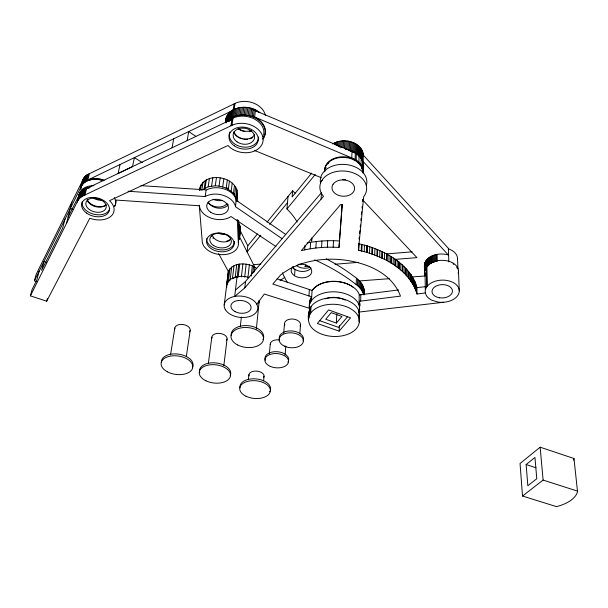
<?xml version="1.0" encoding="UTF-8"?>
<svg xmlns="http://www.w3.org/2000/svg" width="608" height="608" viewBox="0 0 608 608"><rect width="100%" height="100%" fill="white"/><g stroke="black" fill="none" stroke-linecap="round" stroke-linejoin="round"><path stroke-width="0.91" d="M400.801 270.119L400.801 263.652C388.854 253.369 373.882 247.114 358.606 243.717L358.401 250.215C382.432 255.634 409.199 268.835 417.035 294.021L425.357 292.95L426.254 295.351A16.218 10.754 -4.5 0 0 427.698 297.274A16.348 10.921 -4.2 0 0 429.704 298.961A16.507 11.119 -3.9 0 0 432.174 300.352L438.125 302.07A17.092 11.727 -2.4 0 0 441.393 302.328L443.597 302.26A17.039 11.104 -1.8 0 0 458.744 293.656A17.039 11.104 -1.8 0 0 451.569 281.755L450.604 281.39A17.039 11.104 -1.8 0 0 438.611 280.432L437.517 280.615A17.039 11.104 -1.8 0 0 427.272 286.186L426.77 286.832A17.039 11.104 -1.8 0 0 425.273 292.547L425.357 292.95M398.871 268.478L398.878 262.002M399.038 268.622L399.053 262.147M399.228 268.759L399.236 262.291M395.048 265.628L395.078 259.152M395.238 265.764L395.268 259.289M395.436 265.901L395.466 259.418M397.146 267.193L397.168 260.718M393.201 264.412L393.239 257.936M390.936 262.937L390.99 256.454M391.142 263.066L391.187 256.584M391.354 263.188L391.4 256.713M362.573 164.092L362.961 161.295L448.278 254.957A16.705 11.18 -1.9 0 0 437.502 254.319C431.11 255.102 422.75 260.216 424.711 267.687M425.152 273.798L425.182 275.515L424.574 271.198L426.915 266.418L427.272 286.17M388.96 261.797L389.021 255.314M386.551 260.414L386.627 253.931L412.156 251.818M386.772 260.543L386.84 254.053M386.992 260.657L387.06 254.167M384.461 259.365L384.545 252.882M326.215 258.848A175.188 105.716 6.6 0 1 354.038 276.374C359.609 280.113 365.286 286.117 364.017 293.406M381.915 258.081L382.006 251.598M382.143 258.195L382.234 251.712M382.379 258.301L382.47 251.811M260.756 235.258L247.084 251.91L247.79 245.776L240.304 230.827L240.365 227.02L238.625 223.242M379.719 257.123L379.825 250.633M377.044 255.953L377.158 249.455M377.279 256.052L377.393 249.561M377.53 256.15L377.644 249.66M80.773 189.248L81.062 186.8L34.413 280.812L37.096 281.702M374.748 255.079L374.878 248.588M371.959 254.022L372.096 247.532M372.202 254.121L372.347 247.623M372.461 254.205L372.598 247.707M369.58 253.255L369.732 246.757M366.685 252.32L366.852 245.822M366.943 252.404L367.11 245.906M367.209 252.48L367.369 245.982M363.842 288.45L363.668 294.781L362.832 292.334L363.006 285.996M364.238 251.659L364.412 245.161M363.31 293.55L363.485 287.219M363.949 294.211L364.07 289.689M364.086 294.888L364.177 290.936M359.351 322.08L359.526 313.432L358.69 310.278A25.392 16.127 2.8 0 0 336.148 297.798A25.392 16.127 2.8 0 0 311.045 306.576C307.899 312.079 307.169 319.702 310.103 325.455A25.513 16.089 2.8 0 0 331.998 336.376A25.513 16.089 2.8 0 0 356.083 328.958C359.123 325.782 360.324 320.933 358.492 316.836A25.513 16.089 2.8 0 0 335.844 304.38A25.513 16.089 2.8 0 0 310.62 313.135L309.039 316.107L308.423 319.686M359.374 309.464L359.305 311.782L359.814 303.719L359.252 301.287L400.482 296.119C391.028 270.56 361.205 260.748 336.254 259.297A67.313 43.221 2.9 0 0 317.999 260.064L313.576 260.756A67.313 43.221 2.9 0 0 297.107 265.422L289.872 268.797L283.503 272.756L280.402 275.181L272.84 284.05L311.668 296.841C309.138 300.458 309.062 305.178 309.457 309.411L309.54 302.374M361.517 250.922L361.707 244.424M362.832 292.334L360.666 288.808L360.848 282.462M361.79 250.982L361.98 244.484M360.673 301.112L360.856 294.705M361.502 289.955L361.684 283.617M362.224 291.133L362.406 284.795M332.561 143.883L337.676 141.618L343.573 140.752L349.608 141.368L355.11 143.404L359.48 146.634L362.254 150.685L362.3 161.059L361.958 160.185M360.666 288.808L358.644 286.619L358.842 280.265M363.052 172.794C362.953 166.068 362.034 159.311 362.854 152.448L362.596 151.559M362.854 152.448L362.847 163.727M362.862 163.924L363.037 153.338M362.991 172.809L363.105 169.146M363.166 169.997C365.378 161.758 359.716 153.892 352.009 151.483L251.682 109.121M358.766 317.558L358.963 311.007M359.716 309.7L359.138 305.163L359.176 294.15A25.103 16.218 2.9 0 0 336.908 281.603A25.103 16.218 2.9 0 0 312.086 290.426L277.035 278.806M359.708 287.69L359.898 281.344M363.242 170.932L363.356 163.575M359.016 321.351L359.526 313.432M361.251 250.846L361.441 244.348M358.644 286.619L356.204 284.605L356.41 278.251M360.802 148.177L360.491 157.677L359.86 156.887L360.172 147.394M361.053 158.49L361.357 148.998M362.444 167.208L360.992 164.548L361.198 158.126M357.474 285.585L357.679 279.232M361.54 159.326L361.844 149.834M358.735 250.291L358.948 243.793M361.988 159.235L362.254 150.685M358.393 155.412L358.72 145.912M360.992 164.548L358.864 162.123L359.077 155.701M359.161 156.134L359.48 146.634M358.864 162.123L356.136 160.033L356.364 153.611M356.683 154.075L357.018 144.575M357.565 154.721L357.899 145.221M226.412 287.022L228.304 271.077M354.783 152.046L355.11 143.404M356.136 160.033L355.11 159.425L355.346 153.003M355.741 153.467L356.09 143.967M355.11 159.425L351.758 157.905L352.009 151.483M352.64 151.939L353.012 142.432M353.719 152.395L354.076 142.895M350.383 151.172L350.77 141.672M351.561 150.662L351.903 142.021M348.05 149.766L348.422 141.124M349.212 150.875L349.608 141.368M346.841 149.583L347.221 140.942M339.135 331.17L350.58 317.802L328.586 309.898L317.368 323.494L339.135 331.17L339.378 325.584M336.384 323.053L341.947 316.472L331.231 312.634L325.728 319.261L336.384 323.053L336.809 313.766M344.44 148.534L344.797 140.752M342.152 206.849L342.372 204.729L340.579 204.577L301.302 250.656C313.599 247.6 326.374 246.688 339.006 247.448L342.236 204.972M345.625 149.462L346.013 140.82M308.902 312.086L309.077 315.248M309.236 307.298L310.103 299.828M342.038 147.721L342.365 140.805M343.254 147.66L343.573 140.752M339.006 247.448L342.084 205.01M339.682 147.144L339.978 141.094M340.83 147.835L341.164 140.919M333.176 247.198L333.511 240.692L339.31 240.943M338.557 146.513L338.816 141.33M336.391 145.426L336.574 141.968M337.455 145.943L337.676 141.618M334.385 144.552L334.476 142.819M335.365 144.962L335.502 142.371M327.355 247.213L327.712 240.707L333.511 240.692M321.571 247.486L321.951 240.981L327.712 240.707M237.044 276.739L234.688 296.43L244.804 287.888L321.085 199.181L321.495 192.607L245.526 281.458L235.456 290.016M310.057 313.979L310.483 307.42M309.852 303.696L310.863 301.568L311.114 297.692M310.62 313.135L311.045 306.576M310.863 301.568L311.425 300.717L312.086 290.426M315.841 248.018L316.259 241.513L321.951 240.981M308.94 295.952L309.366 289.537M308.894 318.052L309.464 309.548M310.209 248.809L310.65 242.303L316.259 241.513M299.85 333.708L300.489 324.718M304.699 249.842L305.034 245.199M294.538 275.751L295.032 269.382M285.106 355.049L285.821 346.134M283.7 333.298L284.514 323.403M295.062 193.101L292.646 190.806L292.121 197.015L311.668 173.105M297.183 222.08A82.46 55.282 8.7 0 0 286.946 208.947L288.04 196.483L292.646 190.806M269.367 353.795L270.264 343.984M263.606 380.874L264.047 376.154M359.054 239.081L359.237 237.204M359.602 233.449L359.875 230.63M360.24 226.868L360.422 224.99M360.871 220.294L361.053 218.416M361.418 214.662L361.692 211.842M362.056 208.08L362.239 206.203M362.687 201.506L362.87 199.629M358.401 250.215L363.675 196.711A23.423 16.88 3.4 0 0 357.914 175.112A23.423 16.88 3.4 0 0 327.682 174.83A23.423 16.88 3.4 0 0 323.479 196.338L321.085 199.181M363.25 166.379L363.432 164.517M256.348 328.928L259.107 301.826M248.383 379.696L248.9 374.688M254.334 271.867L254.836 267.224L239.56 236.983M251.226 276.07L252.343 265.848C244.629 262.641 232.203 262.724 228.418 271.601L224.192 304.889M252.86 272.931L253.566 266.426L252.343 265.848M238.511 240.35L239.651 236.725L238.617 232.134L239.529 224.724M247.897 277.818L249.356 264.799M240.327 326.344L241.384 316.996M244.804 287.888L245.526 281.458M244.682 277.172L246.164 264.146M241.391 276.929L242.911 263.91M258.742 112.548L258.818 111.91C248.512 103.672 225.994 106.012 225.69 121.965M256.644 110.542L256.568 111.188L255.406 110.588M237.128 277.278L238.686 264.252M257.678 111.842L257.754 111.203M238.169 277.119L239.719 264.1M239.256 233.654L240.152 226.252M199.242 205.17L202.19 240.722A17.214 11.491 8.7 0 0 202.51 243.139A18.232 12.175 8.6 0 0 221.114 254.646A18.232 12.175 8.6 0 0 238.336 245.047A17.206 11.491 8.6 0 0 238.344 242.653L239.104 233.746M238.876 239.658L239.028 238.42L238.617 239.172A18.118 12.198 8.8 0 0 238.936 238.496M239.484 234.536L240.365 227.02M239.18 238.952L239.332 237.713M239.598 235.197L240.494 227.795M223.828 365.697L227.073 338.998M239.408 238.222L240.555 228.562M239.56 237.485L240.548 229.33M235.136 277.719L236.71 264.7M262.884 139.209A20.543 15.268 10.3 0 0 254.547 117.678L255.482 109.949M254.547 117.678L252.084 116.645L253.042 108.908M234.012 265.704L232.408 278.722L234.452 277.97M238.655 227.681L239.111 223.98M238.974 232.887L239.879 225.484M253.316 117.162L254.281 109.394M252.084 116.645L249.493 115.854L250.466 108.118M231.724 267.056L230.105 280.068L228.304 281.709L226.465 285.616M250.8 116.219L251.765 108.482M249.493 115.854L248.17 115.55L249.151 107.814M227.073 283.586L228.714 270.59M228.304 281.709L229.938 268.706M227.871 114.312L226.769 122.041C230.994 116.333 238.701 114.471 245.48 115.148L246.476 107.411M236.284 201.339L235.798 197.836L236.846 189.65C231.374 174.656 201.856 172.178 199.508 190.258M236.041 198.71L236.846 189.65M248.17 115.55L246.825 115.315L247.813 107.578M282.089 238.678L235.509 206.72L236.216 199.819A18.156 12.593 9.7 0 0 224.451 189.035A18.156 12.593 9.7 0 0 206.606 189.894L140.965 185.645M236.368 200.708L237.325 193.162L237.09 190.524M235.798 197.836L233.426 193.602L234.49 185.41M244.127 115.049L245.13 107.312M233.974 194.438L233.51 192.964M234.597 195.252L235.661 187.059M241.437 115.049L242.455 107.312M242.774 115.011L243.785 107.282M240.107 115.148L241.14 107.418M208.43 362.953L211.842 337.159M233.426 193.602L231.146 191.315L232.226 183.122M231.146 191.315L227.232 188.807L227.324 188.168L226.275 187.591M237.53 115.558L238.579 107.821M228.319 189.339L229.429 181.138M238.807 115.322L239.848 107.586M235.083 116.227L236.147 108.49M227.232 188.807L226.191 188.229L227.308 180.029M236.292 115.862L237.34 108.125M231.982 125.316A19.676 14.531 10.1 0 1 259.289 130.553A19.676 14.531 10.1 0 1 255.261 150.693A19.676 14.531 10.1 0 1 227.939 145.517L109.524 200.678A18.924 12.441 14.4 0 1 111.044 216.197A18.924 12.441 14.4 0 1 89.802 218.264L46.679 301.203L30.4 295.86L77.801 200.67L79.884 197.957L83.053 195.86L231.982 125.316L232.978 118.142A19.562 14.539 10.3 0 1 254.699 119.191A19.562 14.539 10.3 0 1 263.659 134.839M234.171 109.531L235.022 103.398A19.334 14.554 10.7 0 1 265.354 115.345M233.92 116.652L234.992 108.923M230.751 118.294L231.838 110.565M231.017 119.236L229.201 121.182L232.978 118.142M231.754 117.694L232.834 109.957M230.972 125.841L231.975 118.659M233.138 110.284L234.027 103.922L235.022 103.398M226.191 188.229L222.718 186.93L223.858 178.729M232.811 117.146L233.882 109.41M222.718 186.93L219.024 186.109L220.195 177.908M228.942 119.662L230.037 111.925M229.816 118.955L230.903 111.218M230.037 120.506L230.128 119.86M225.956 122.102L226.822 116.09M226.199 122.915L227.308 115.186M227.415 121.205L228.524 113.476M228.144 120.414L229.246 112.678M202.35 189.909L208.156 186.793L215.27 185.812L216.463 177.612M225.408 122.672L225.864 118.955M225.477 122.276L226.1 117.982M225.674 122.178L226.419 117.025M186.344 356.341L190.175 330.471M211.599 186.048L212.815 177.84M208.156 186.793L209.388 178.592M128.083 191.239L205.147 196.559L206.112 190.175M204.151 188.548L205.413 180.348M205.078 188.032L206.332 179.831M201.75 190.357L203.019 182.164M199.766 190.106L200.42 185.904M200.321 190.198L201.24 184.315M170.544 354.806L174.815 327.986M573.975 458.5L577.524 491.614A33.911 17.267 -3.8 0 1 557.559 506.35L556.472 506.624L522.515 496.037L520.045 463.509L540.147 447.192L573.975 458.5L573.899 458.979A33.212 17.647 -4 0 1 573.58 460.134M187.158 140.6L188.716 131.594L195.806 136.314M172.049 147.79L173.706 138.791M78.652 196.544C79.329 191.079 84.869 187.811 89.946 187.226L89.786 187.872M232.286 110.694L120.095 164.494L118.096 173.47L231.884 119.312L230.926 119.882M101.338 179.998L101.49 179.368L102.691 179.672L103.877 180.029L103.725 180.667C96.041 178.053 84.117 178.547 80.902 187.431C81.502 181.974 83.524 175.568 89.338 173.706L234.027 103.922M102.539 180.31L102.691 179.672M98.914 179.55L99.066 178.912L101.49 179.368M100.13 179.748L100.282 179.117M96.49 179.322L96.642 178.691L99.066 178.912M97.698 179.406L97.85 178.775M95.289 179.292L95.441 178.661L96.642 178.691M92.94 179.406L93.092 178.775L95.441 178.661M94.103 179.322L94.255 178.691M89.634 179.998L89.794 179.36L93.092 178.775M90.706 179.748L90.858 179.109M91.808 179.55L91.96 178.912M83.995 195.449L85.743 188.336M87.628 180.66L89.338 173.706M84.983 195.092L86.731 187.978M88.608 180.302L88.768 179.672L89.794 179.36M81.343 196.817L83.106 189.704M85.006 182.035L86.724 175.074M82.171 196.316L83.927 189.202M85.827 181.526L87.544 174.572M83.053 195.86L84.808 188.746M86.701 181.07L88.411 174.116M77.216 202.206L78.994 195.1M77.376 201.719L79.352 194.203M81.062 186.945L83 179.588M77.801 200.67L79.58 193.564M81.487 185.896L83.228 178.942M78.212 199.948L79.982 192.835M81.898 185.166L83.63 178.212M78.698 199.249L80.469 192.136M82.376 184.467L84.109 177.513M79.253 198.58L81.024 191.474M82.931 183.798L84.664 176.844M79.884 197.957L81.654 190.844M83.554 183.175L85.287 176.214M80.583 197.364L82.346 190.251M84.246 182.582L85.971 175.628M46.679 301.203L47.371 298.505M66.447 223.622L71.934 201.985L82.642 180.485M64.995 219.055L62.723 227.939L41.61 270.393L43.92 261.6L46.504 262.481M39.117 271.305L36.792 280.075L32.08 289.545L30.4 295.86M34.413 280.812L36.054 274.634L71.934 201.985M68.081 217.185L78.827 195.746M305.999 264.792L304.851 266.654L309.563 266.274M321.298 181.427L322.407 179.884M256.774 304.198L264.32 294.052L310.004 308.484M247.79 245.776L257.397 234.004M267.011 222.232L288.04 196.483M269.663 224.405L287.493 202.684M286.946 208.947L315.248 174.496M347.594 316.715L338.519 327.37L319.823 320.743M429.757 257.154L429.902 264.039L425.988 267.763A16.796 11.172 -1.9 0 0 424.886 272.103L425.288 274.261M228.532 121.243L229.292 120.528M526.133 464.558L534.956 457.452L536.788 478.732L527.828 485.739L526.133 464.558L536.043 467.78M522.515 496.037L543.104 480.069L577.6 491.142M205.147 196.559L205.641 196.278A18.248 12.578 9.6 0 1 223.569 195.426A18.248 12.578 9.6 0 1 235.402 206.196L235.509 206.72M120.095 164.494L87.788 180.029L88.768 179.672M88.981 188.054L85.584 188.982L132.498 166.615L134.414 157.632L142.363 162.648M306.994 242.995L310.65 242.303M400.801 263.652C408.15 269.975 414.489 278.084 416.959 287.599L425.281 286.718L425.022 273.243M359.45 294.888L398.62 289.932M443.483 302.267L358.849 312.079M253.521 264.67L260.878 264.077M334.993 264.229L358.545 262.337M395.284 259.373L416.951 257.632L362.391 199.644M359.123 280.957L389.325 278.684M411.981 276.974L425.197 275.979M215.27 185.812L219.024 186.109M245.48 115.148L246.825 115.315M363.158 154.987L449.038 249.082A16.629 11.202 -1.9 0 1 457.482 259.365M70.338 208.278L72.907 209.213M254.752 150.548L321.328 177.741M252.168 115.991L351.758 157.905M227.324 188.168L228.41 188.7M253.566 266.426L256.584 268.333M275.888 246.529L230.994 216.539A18.248 12.578 9.6 0 1 211.645 218.318A18.248 12.578 9.6 0 1 199.5 206.165L199.477 205.778L115.946 200.055L116.006 200.541A18.825 12.472 14.6 0 1 115.368 204.546M236.314 200.344L285.722 234.46M258.818 111.91L259.821 112.662M356.204 284.605L353.818 282.728A175.948 105.442 6.6 0 0 314.731 259.874M234.057 193.8L234.68 194.613M218.584 253.536L228.418 271.601M359.138 305.163L358.864 304.433A25.293 16.158 2.8 0 0 336.429 291.924A25.293 16.158 2.8 0 0 311.425 300.717M540.147 447.192L543.104 480.069M237.242 219.351L238.344 242.653M237.325 193.162L237.713 201.56M238.572 220.233L239.256 235.167L239.028 234.361A18.05 12.145 8.8 0 0 238.8 233.556M458.462 271.13L459.276 290.86M457.512 258.628L457.938 268.888M448.392 248.885L448.848 261.972M363.136 154.234L363.158 155.131M437.076 254.395L437.258 261.288M436.43 254.516L436.612 261.41M435.381 254.767L435.556 261.653M434.355 255.064L434.522 261.949L433.519 262.284L433.36 255.398M432.402 255.778L432.554 262.664M431.475 256.196L431.627 263.082L430.745 263.545L430.593 256.66M430.882 256.508L431.034 263.393M428.974 257.686L429.111 264.571M428.245 258.256L428.382 265.134M427.568 258.848L427.698 265.726M426.953 259.464L427.082 266.342M426.39 260.11L426.77 286.832M425.904 260.779L426.026 267.657M425.478 261.463L425.6 268.341M425.121 262.162L425.235 269.04M424.832 262.876L424.946 269.747M425.243 286.543L425.296 289.393M424.612 263.598L424.726 270.469M424.46 264.328L424.559 273.387M424.384 265.058L424.49 272.658M416.959 287.599L417.035 294.021M416.396 285.441L416.465 291.863M416.275 285.091L416.381 291.658M415.629 283.51L415.697 289.94M414.998 281.914L415.059 288.352M414.838 281.572L414.975 288.177M414.033 280.007L414.094 286.444M413.235 278.434L413.288 284.878M413.136 278.274L413.189 284.711M413.045 278.099L413.098 284.544M412.08 276.564L412.125 283.009M411.122 275.021L411.168 281.466M411 274.854L411.046 281.306M410.894 274.687L410.94 281.139M359.814 303.719L359.83 305.839M409.769 273.19L409.807 279.642M408.652 271.677L408.682 278.13M408.515 271.525L408.546 277.978M408.394 271.358L408.424 277.81M407.109 269.899L407.14 276.359M405.84 268.432L405.863 274.892M405.688 268.28L405.711 274.74M405.551 268.12L405.566 274.58M404.122 266.714L404.13 273.182M402.701 265.301L402.701 271.761M402.526 265.149L402.534 271.616M402.374 264.997L402.382 271.464M231.314 335.738A16.302 9.971 5.9 0 1 248.938 325.766A16.302 9.971 5.9 0 1 262.983 339.576M258.909 300.496A7.957 5.046 6.3 0 1 258.765 303.103M248.976 375.858A7.615 4.461 5.1 0 1 257.199 371.131A7.615 4.461 5.1 0 1 263.553 377.553M240.023 387.828A15.352 8.877 5 0 1 255.725 378.875A15.352 8.877 5 0 1 270.324 390.146M269.853 391.248A15.352 8.877 5 0 1 269.526 391.772M161.394 362.186A15.937 9.287 7.8 0 1 178.965 354.198A15.937 9.287 7.8 0 1 192.569 367.034M174.792 328.92A7.782 4.712 8.3 0 1 183.874 324.664A7.782 4.712 8.3 0 1 189.476 331.892M199.804 372.75A15.702 9.158 6.5 0 1 215.703 362.908A15.702 9.158 6.5 0 1 230.166 375.691M211.888 338.078A7.668 4.644 6.9 0 1 220.514 333.511A7.668 4.644 6.9 0 1 226.472 340.427M284.81 325.037A8.01 5.008 4.4 0 1 292.699 319.025A8.01 5.008 4.4 0 1 300.086 325.979M279.406 338.945A12.145 7.471 4.3 0 1 292.076 330.957A12.145 7.471 4.3 0 1 303.111 340.86M285.669 346.157A7.843 4.78 4.7 0 1 285.524 346.446M270.256 344.295A7.843 4.78 4.7 0 1 279.475 339.948M265.491 360.278A11.879 7.129 4.6 0 1 276.237 351.667A11.879 7.129 4.6 0 1 288.511 360.742M288.124 361.623A11.879 7.129 4.6 0 1 287.858 362.049M312.018 238.412A90.326 61.317 8.9 0 1 311.547 240.738M284.78 277.286A82.46 55.282 8.7 0 1 279.984 280.531M311.425 237.994A91.17 61.142 8.7 0 1 311.737 241.232M453.036 263.872A16.788 11.157 -1.9 0 1 453.804 264.389M456.737 267.429A16.788 11.157 -1.9 0 1 457.132 268.105M229.892 240.403A10.359 6.969 8.7 0 1 219.389 241.323A10.359 6.969 8.7 0 1 212.344 235.136M226.951 234.399A10.306 6.984 8.8 0 1 218.576 233.244M320.629 183.548A23.302 16.902 3.4 0 1 343.718 164.373A23.302 16.902 3.4 0 1 366.442 185.06M325.341 298.832A16.857 10.769 2.8 0 1 326.298 298.49M327.286 298.194A16.857 10.769 2.8 0 1 343.307 299.212M344.242 299.63A16.857 10.769 2.8 0 1 345.124 300.086M325.835 168.34A18.445 13.513 3.5 0 1 326.07 167.474M327.75 164.198A18.445 13.513 3.5 0 1 329.027 162.716M353.993 159.889A18.445 13.513 3.5 0 1 354.996 160.421M357.702 162.29A18.445 13.513 3.5 0 1 360.453 165.292M361.41 166.957A18.445 13.513 3.5 0 1 362.467 171.327M458.158 273.319A16.796 11.172 -1.9 0 0 450.862 261.972L449.912 261.607A16.796 11.172 -1.9 0 0 438.087 260.642L437.015 260.824A16.796 11.172 -1.9 0 0 426.915 266.433M226.769 287.371A16.659 10.708 6.8 0 1 248.854 277.43M311.121 268.029A10.275 6.84 4.6 0 1 295.252 269.534L294.758 269.207A10.275 6.84 4.6 0 1 292.775 267.338M292.418 267.262A10.328 6.825 4.6 0 0 294.264 275.576L294.758 275.903A10.328 6.825 4.6 0 0 308.309 276.389A10.328 6.825 4.6 0 0 309.974 267.543L309.571 267.163A10.328 6.825 4.6 0 0 297.988 264.389M292.767 266.897A10.328 6.825 4.6 0 1 293.155 266.54A10.663 7.076 4.5 0 0 293.558 268.888M287.569 282.735A125.719 85.302 -0.1 0 1 282.454 272.848M312.383 290.366A24.236 15.671 2.9 0 1 353.392 287.47M115.011 205.291A18.825 12.472 14.6 0 1 114.578 205.998M79.07 196.209A18.825 12.472 14.6 0 1 93.883 185.668M80.682 188.997A18.734 12.487 14.8 0 1 103.862 180.667M310.148 267.292A10.617 7.091 4.6 0 1 296.362 265.506M106.248 205.086A11.324 7.501 14.6 0 1 95.479 206.059A11.324 7.501 14.6 0 1 87.134 199.561M102.326 200.321A11.263 7.509 14.8 0 1 92.758 197.767M228.327 204.6A10.891 7.554 9.7 0 1 217.831 208.126A10.891 7.554 9.7 0 1 208.172 201.978M222.513 200.412A10.838 7.57 9.9 0 1 213.074 199.234M234.354 241.353A13.87 9.28 8.7 0 1 220.278 249.835A13.87 9.28 8.7 0 1 206.826 238.655M239.332 234.551A17.1 11.514 8.7 0 1 239.324 236.953M227.126 203.543A10.891 7.562 9.8 0 1 217.892 207.016A10.891 7.562 9.8 0 1 208.141 202.487M230.896 238.541A10.784 7.258 8.8 0 1 226.548 241.178M213.256 238.382A10.784 7.258 8.8 0 1 212.815 237.971M211.736 236.664A10.784 7.258 8.8 0 1 211.462 236.2M252.837 137.545A11.734 8.725 10.3 0 1 252.267 137.879M251.666 138.176A11.734 8.725 10.3 0 1 251.036 138.449M250.382 138.685A11.734 8.725 10.3 0 1 249.706 138.882M247.562 139.27A11.734 8.725 10.3 0 1 243.808 139.179M242.311 138.89A11.734 8.725 10.3 0 1 239.476 137.879M238.815 137.552A11.734 8.725 10.3 0 1 237.568 136.8M236.991 136.382A11.734 8.725 10.3 0 1 235.038 134.482M234.65 133.958A11.734 8.725 10.3 0 1 234.3 133.418M233.996 132.871A11.734 8.725 10.3 0 1 233.746 132.308M251.332 130.963A11.666 8.732 10.5 0 1 249.25 131.457M244.796 131.457A11.666 8.732 10.5 0 1 238.024 128.66M350.732 151.255A19.22 14.166 3.6 0 1 351.903 151.65M353.043 152.099A19.22 14.166 3.6 0 1 355.201 153.148M356.204 153.748A19.22 14.166 3.6 0 1 359.647 156.583M360.97 158.209A19.22 14.166 3.6 0 1 362.398 160.839M362.718 161.743A19.22 14.166 3.6 0 1 363.113 163.59M254.623 117.032A20.528 15.268 10.3 0 1 264.845 134.984M264.495 135.918A20.528 15.268 10.3 0 1 262.96 138.563M348.323 150.009A19.213 14.166 3.6 0 1 363.204 163.879M324.771 171.859A19.068 13.969 3.5 0 1 343.573 156.773A19.068 13.969 3.5 0 1 362.642 172.756M324.626 171.593A19.076 13.969 3.5 0 1 343.543 157.419A19.076 13.969 3.5 0 1 362.71 172.49M345.549 179.656A11.187 8.193 3.5 0 1 342.654 179.656M258.484 136.967A14.736 10.898 10.2 0 1 243.01 147.03A14.736 10.898 10.2 0 1 229.383 133.38M229.558 132.688A14.736 10.898 10.2 0 1 229.786 132.004M109.812 208.286A14.174 9.333 14.5 0 1 93.944 214.259A14.174 9.333 14.5 0 1 82.278 201.582M106.035 204.759A10.351 6.848 14.6 0 1 95.646 206.705A10.351 6.848 14.6 0 1 87.278 200.078M251.157 130.53A10.693 7.995 10.5 0 1 238.359 128.622M254.532 134.611A10.762 7.995 10.3 0 1 243.565 138.92A10.762 7.995 10.3 0 1 234.019 131.564M263.408 135.751A19.562 14.539 10.3 0 1 263.074 136.648M114.296 197.554A18.825 12.456 14.6 0 1 114.676 206.522M101.042 199.515A10.29 6.863 14.8 0 1 94.05 197.76M206.553 240.532L206.515 241.14A13.893 9.272 8.6 0 0 220.932 251.78A13.893 9.272 8.6 0 0 234.057 242.615L233.936 241.999A13.893 9.272 8.6 0 0 219.708 233.031A13.893 9.272 8.6 0 0 206.553 240.532M333.085 184.239L333.04 184.3A11.332 8.17 3.4 0 0 343.961 196.255A11.332 8.17 3.4 0 0 352.853 183.988A11.332 8.17 3.4 0 0 333.382 183.829L333.085 184.239M439.607 297.783L438.968 297.669A10.222 6.658 -1.8 0 1 433.557 287.934A10.222 6.658 -1.8 0 1 449.494 286.474L449.95 286.786A10.222 6.658 -1.8 0 1 450.908 294.667A10.222 6.658 -1.8 0 1 439.607 297.783M225.424 309.761L225.036 309.077A16.895 10.64 6.6 0 1 235.25 296.332A16.895 10.64 6.6 0 1 256.675 304.008L257.04 304.692A16.895 10.64 6.6 0 1 246.704 317.209A16.895 10.64 6.6 0 1 225.424 309.761M237.713 345.017A16.325 9.964 5.9 0 0 263.431 339.606A16.325 9.964 5.9 0 0 240.601 327.978A16.325 9.964 5.9 0 0 237.713 345.017M246.012 396.249A15.367 8.869 5 0 0 270.302 391.438A15.367 8.869 5 0 0 248.854 381.102A15.367 8.869 5 0 0 246.012 396.249M167.413 371.815A15.96 9.28 7.8 0 0 192.683 367.749A15.96 9.28 7.8 0 0 170.711 356.052A15.96 9.28 7.8 0 0 167.413 371.815M205.99 380.821A15.724 9.15 6.5 0 0 230.485 375.835A15.724 9.15 6.5 0 0 208.172 365.119A15.724 9.15 6.5 0 0 205.99 380.821M284.521 346.195A12.16 7.463 4.3 0 0 303.362 341.331A12.16 7.463 4.3 0 0 285.866 333.344A12.16 7.463 4.3 0 0 284.521 346.195M270.21 366.358A11.894 7.121 4.6 0 0 288.549 361.707A11.894 7.121 4.6 0 0 271.32 354.069A11.894 7.121 4.6 0 0 270.21 366.358M235.144 311.661A10.138 6.384 6.6 0 0 251.043 308.15A10.138 6.384 6.6 0 0 236.793 300.732A10.138 6.384 6.6 0 0 235.144 311.661M210.672 212.222A10.944 7.547 9.6 0 0 228.304 209.144A10.944 7.547 9.6 0 0 213.773 199.508A10.944 7.547 9.6 0 0 210.672 212.222M213.78 245.655A10.838 7.25 8.7 0 0 231.215 242.607A10.838 7.25 8.7 0 0 216.744 233.426A10.838 7.25 8.7 0 0 213.78 245.655M86.427 212.99A14.197 9.333 14.4 0 0 109.235 210.816A14.197 9.333 14.4 0 0 90.957 197.471A14.197 9.333 14.4 0 0 86.427 212.99M237.067 141.869A10.807 7.995 10.2 0 0 254.456 138.343A10.807 7.995 10.2 0 0 240.076 128.356A10.807 7.995 10.2 0 0 237.067 141.869M89.292 209.486A10.397 6.84 14.5 0 0 106.028 207.959A10.397 6.84 14.5 0 0 92.705 198.132A10.397 6.84 14.5 0 0 89.292 209.486M234.293 145.829A14.759 10.898 10.1 0 0 258.066 141.064A14.759 10.898 10.1 0 0 238.465 127.414A14.759 10.898 10.1 0 0 234.293 145.829"/></g></svg>
